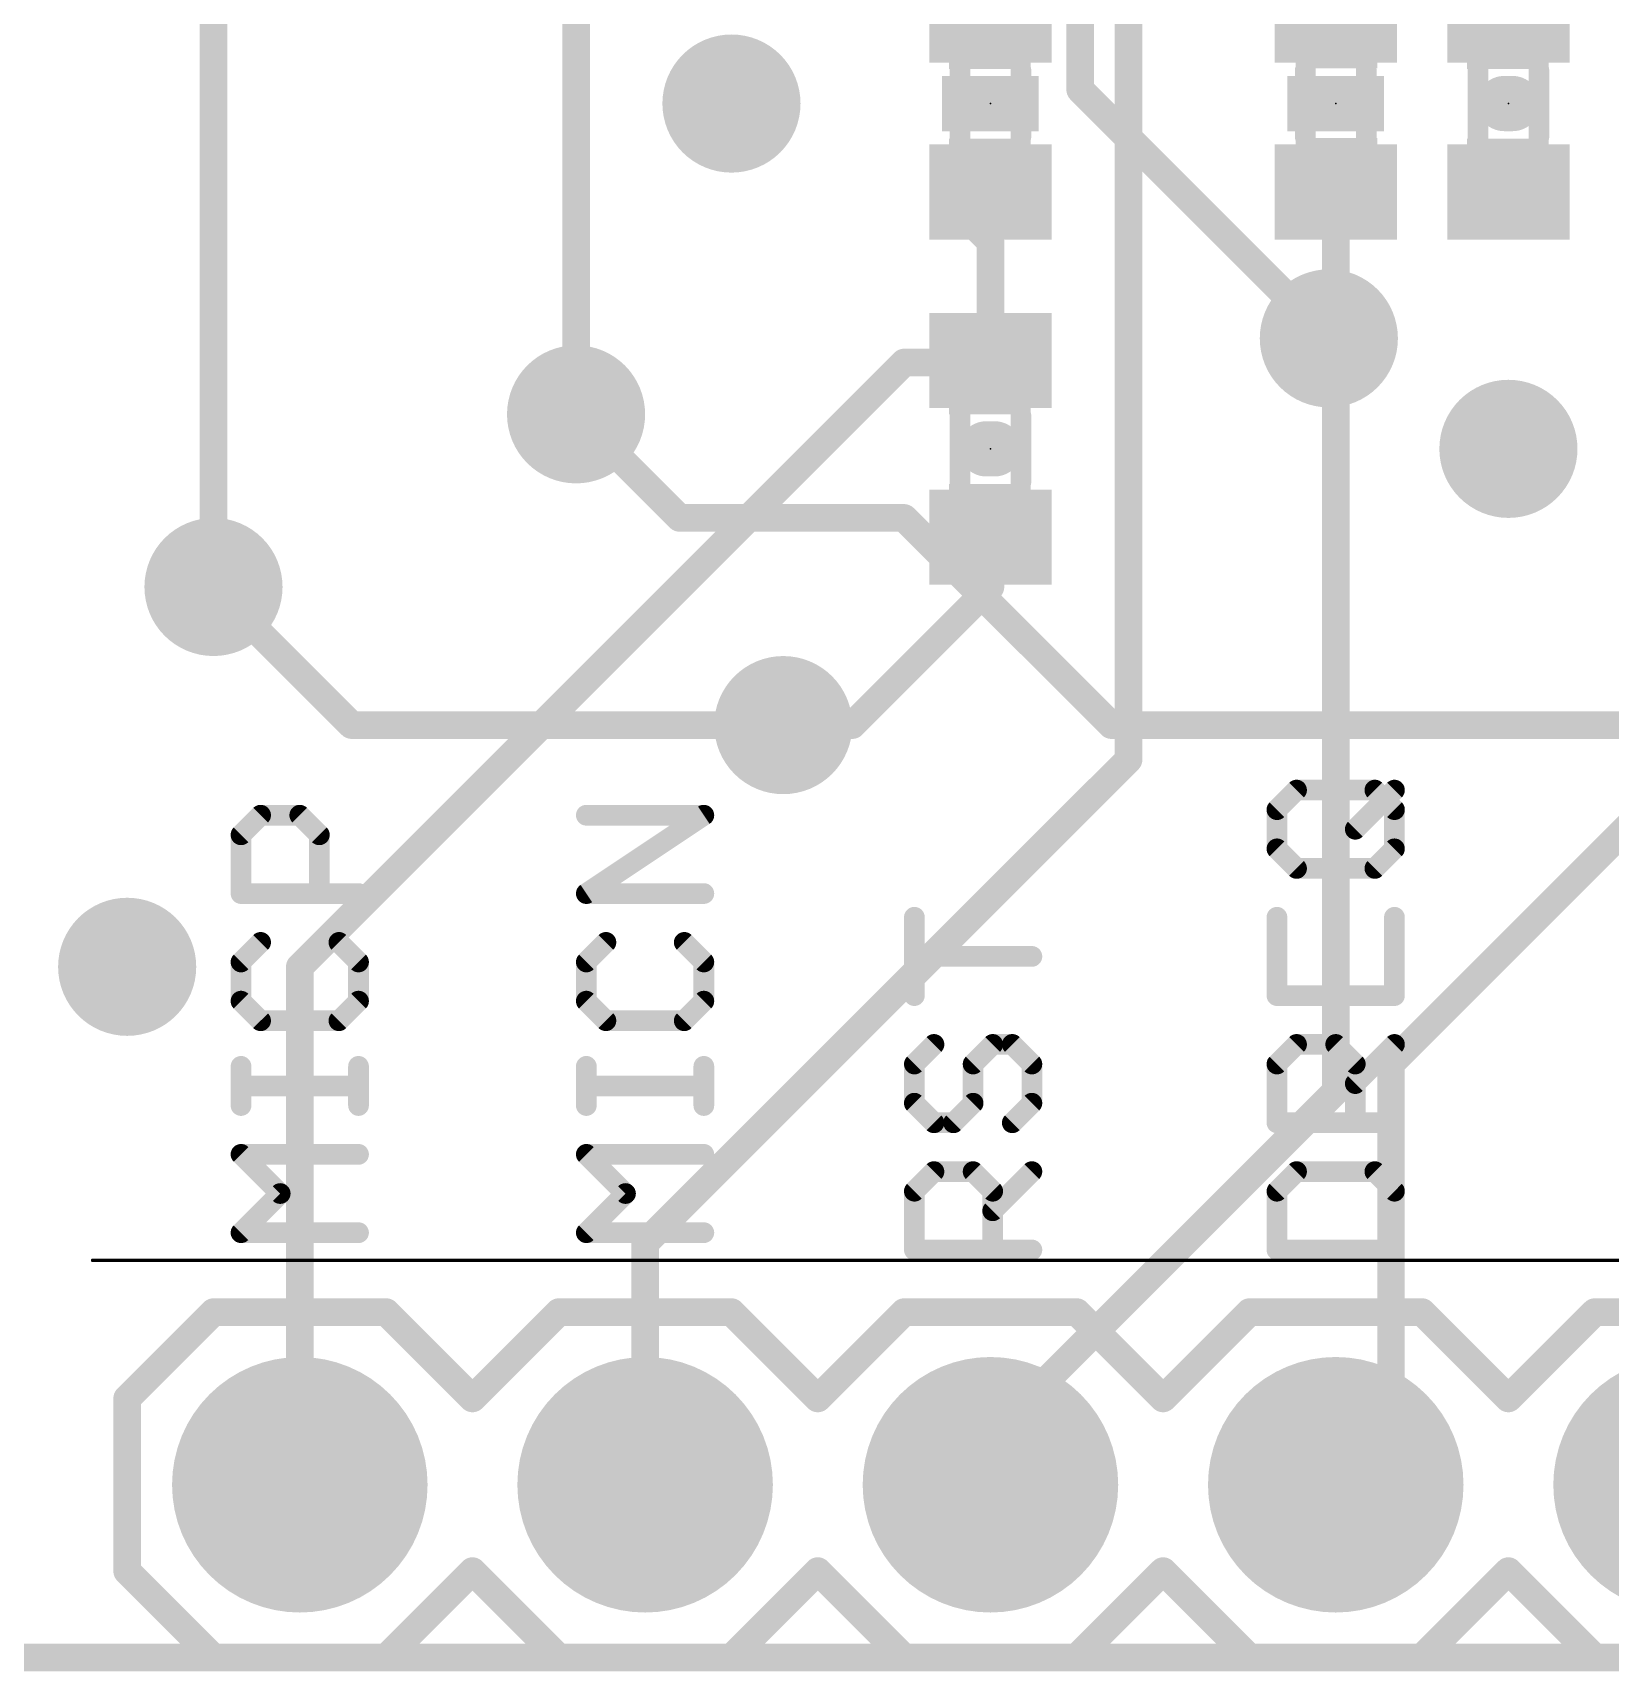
# Model space of a CAD drawing. Extents: x -0.1 to 44.5, y -0.1 to 35.7.
# Drawn here: x 6.93 to 18.53, y -0.1 to 11.95 of the extents above; entities that cross this region are included whole.
import ezdxf

# ---------------------------------------------------------------- set-up
doc = ezdxf.new("R2010")
doc.units = 0
for name, color, linetype in [('1', 12, 'CONTINUOUS'), ('16', 132, 'CONTINUOUS'), ('17', 110, 'CONTINUOUS'), ('18', 110, 'CONTINUOUS'), ('20', 53, 'CONTINUOUS'), ('21', 41, 'CONTINUOUS'), ('23', 53, 'CONTINUOUS'), ('51', 53, 'CONTINUOUS')]:
    doc.layers.add(name, color=color, linetype=linetype)

# ---------------------------------------------------------------- blocks, each defined once
blk = doc.blocks.new('RECT')
blk.add_solid([(-0.5, -0.5), (0.5, -0.5), (-0.5, 0.5), (0.5, 0.5)])
blk = doc.blocks.new('ROUNDP')
at = {"const_width": 0.5}
blk.add_lwpolyline([(0, -0.25, 1), (0, 0.25, 1), (0, -0.25)], format="xyb", dxfattribs=at)
blk = doc.blocks.new('ROUNDV')
at = {"const_width": 0.5}
blk.add_lwpolyline([(0, -0.25, 1), (0, 0.25, 1), (0, -0.25)], format="xyb", dxfattribs=at)

msp = doc.modelspace()

# ---------------------------------------------------------------- linework, layer by layer
at = {"layer": '1', "const_width": 0.2032}
for points in [[(10.922, 9.144), (10.922, 13.843)], [(8.255, 7.874), (8.255, 13.716)], [(14.986, 6.604), (14.986, 12.192)], [(13.97, 10.668), (13.97, 10.78)], [(16.51, 10.7696), (16.51, 10.78)], [(16.51, 9.7028), (16.51, 10.7696)], [(13.843, 10.541), (13.97, 10.668)], [(13.97, 10.414), (13.843, 10.541)], [(13.97, 9.54), (13.97, 10.414)], [(16.51, 9.7028), (16.4592, 9.7028)], [(16.51, 4.1656), (16.51, 9.7028)], [(8.89, 5.08), (13.335, 9.525)], [(13.335, 9.525), (13.97, 9.525)], [(13.97, 9.525), (13.97, 9.54)], [(16.9164, 4.3688), (21.6408, 9.0932)], [(13.97, 7.874), (13.97, 8.24)], [(12.954, 6.858), (13.97, 7.874)], [(12.446, 6.858), (12.954, 6.858)], [(11.43, 3.048), (14.986, 6.604)], [(8.89, 1.27), (8.89, 5.08)], [(16.9164, 1.6764), (16.9164, 4.3688)], [(13.97, 1.6256), (16.51, 4.1656)], [(11.43, 1.27), (11.43, 3.048)], [(13.97, 1.27), (13.97, 1.6256)], [(16.51, 1.27), (16.9164, 1.6764)], [(0, 0), (43.18, 0)]]:
    msp.add_lwpolyline(points, dxfattribs=at)
at = {"layer": '1', "const_width": 0.1016}
for points in [[(14.0208, 10.78, 1), (13.9192, 10.78)], [(16.5608, 10.78, 1), (16.4592, 10.78)], [(16.5608, 10.7696, 1), (16.4592, 10.7696)], [(14.0059, 10.6321, 1), (13.9341, 10.7039)], [(16.4592, 10.7696, 1), (16.5608, 10.7696)], [(13.8789, 10.5769, 1), (13.8071, 10.5051)], [(13.8071, 10.5769, 1), (13.8789, 10.5051)], [(13.9192, 10.668, 1), (14.0208, 10.668)], [(14.0208, 10.414, 1), (13.9192, 10.414)], [(13.9341, 10.3781, 1), (14.0059, 10.4499)], [(16.4592, 9.7536, 1), (16.4592, 9.652)], [(16.5608, 9.7028, 1), (16.4592, 9.7028)], [(16.51, 9.652, 1), (16.51, 9.7536)], [(16.4592, 9.7028, 1), (16.5608, 9.7028)], [(13.335, 9.5758, 1), (13.335, 9.4742)], [(13.3709, 9.4891, 1), (13.2991, 9.5609)], [(14.0208, 9.54, 1), (13.9192, 9.54)], [(13.9192, 9.54, 1), (14.0208, 9.54)], [(13.9192, 9.525, 1), (14.0208, 9.525)], [(13.97, 9.4742, 1), (13.97, 9.5758)], [(10.8712, 9.144, 1), (10.9728, 9.144)], [(14.0208, 8.24, 1), (13.9192, 8.24)], [(14.0059, 7.8381, 1), (13.9341, 7.9099)], [(8.2042, 7.874, 1), (8.3058, 7.874)], [(13.9192, 7.874, 1), (14.0208, 7.874)], [(12.446, 6.9088, 1), (12.446, 6.8072)], [(12.9181, 6.8939, 1), (12.9899, 6.8221)], [(12.954, 6.8072, 1), (12.954, 6.9088)], [(14.9352, 6.604, 1), (15.0368, 6.604)], [(15.0219, 6.5681, 1), (14.9501, 6.6399)], [(8.9408, 5.08, 1), (8.8392, 5.08)], [(8.8541, 5.1159, 1), (8.9259, 5.0441)], [(16.9672, 4.3688, 1), (16.8656, 4.3688)], [(16.8805, 4.4047, 1), (16.9523, 4.3329)], [(16.5459, 4.1297, 1), (16.4741, 4.2015)], [(16.4592, 4.1656, 1), (16.5608, 4.1656)], [(11.4808, 3.048, 1), (11.3792, 3.048)], [(11.3941, 3.0839, 1), (11.4659, 3.0121)], [(14.0208, 1.6256, 1), (13.9192, 1.6256)], [(13.9341, 1.6615, 1), (14.0059, 1.5897)], [(16.8656, 1.6764, 1), (16.9672, 1.6764)], [(16.9523, 1.6405, 1), (16.8805, 1.7123)], [(16.4741, 1.3059, 1), (16.5459, 1.2341)], [(8.8392, 1.27, 1), (8.9408, 1.27)], [(11.3792, 1.27, 1), (11.4808, 1.27)], [(13.9192, 1.27, 1), (14.0208, 1.27)]]:
    msp.add_lwpolyline(points, format="xyb", dxfattribs=at)
at = {"layer": '16', "const_width": 0.2032}
for points in [[(14.6304, 11.5316), (14.6304, 13.7668)], [(16.4592, 9.7028), (14.6304, 11.5316)], [(10.922, 9.144), (11.684, 8.382)], [(11.684, 8.382), (13.335, 8.382)], [(13.335, 8.382), (14.859, 6.858)], [(9.271, 6.858), (8.255, 7.874)], [(9.271, 6.858), (12.446, 6.858)], [(14.859, 6.858), (25.4, 6.858)], [(0, 0), (43.18, 0)]]:
    msp.add_lwpolyline(points, dxfattribs=at)
at = {"layer": '16', "const_width": 0.1016}
for points in [[(14.6663, 11.5675, 1), (14.5945, 11.4957)], [(14.5796, 11.5316, 1), (14.6812, 11.5316)], [(16.4233, 9.6669, 1), (16.4951, 9.7387)], [(10.9579, 9.1799, 1), (10.8861, 9.1081)], [(11.684, 8.4328, 1), (11.684, 8.3312)], [(11.6481, 8.3461, 1), (11.7199, 8.4179)], [(13.3709, 8.4179, 1), (13.2991, 8.3461)], [(13.335, 8.3312, 1), (13.335, 8.4328)], [(8.2909, 7.9099, 1), (8.2191, 7.8381)], [(9.271, 6.9088, 1), (9.271, 6.8072)], [(9.2351, 6.8221, 1), (9.3069, 6.8939)], [(12.446, 6.8072, 1), (12.446, 6.9088)], [(14.859, 6.9088, 1), (14.859, 6.8072)], [(14.8231, 6.8221, 1), (14.8949, 6.8939)]]:
    msp.add_lwpolyline(points, format="xyb", dxfattribs=at)
at = {"layer": '20', "const_width": 0.2032}
msp.add_lwpolyline([(0, 0), (43.18, 0)], dxfattribs=at)
at = {"layer": '21'}
for points, const_width in [([(17.8105, 11.43), (17.7495, 11.43)], 0.4064), ([(14.0005, 8.89), (13.9395, 8.89)], 0.4064), ([(16.0775, 6.2359), (16.2215, 6.38)], 0.1524), ([(16.2215, 6.38), (16.7977, 6.38)], 0.1524), ([(16.6537, 6.0919), (16.9418, 6.38)], 0.1524), ([(16.7977, 6.38), (16.9418, 6.2359)], 0.1524), ([(8.4575, 6.0511), (8.6015, 6.1951)], 0.1524), ([(8.6015, 6.1951), (8.8896, 6.1951)], 0.1524), ([(8.8896, 6.1951), (9.0337, 6.0511)], 0.1524), ([(10.9975, 5.6189), (11.8618, 6.1951)], 0.1524), ([(11.8618, 6.1951), (10.9975, 6.1951)], 0.1524), ([(16.0775, 5.9478), (16.0775, 6.2359)], 0.1524), ([(16.9418, 6.2359), (16.9418, 5.9478)], 0.1524), ([(8.4575, 5.6189), (8.4575, 6.0511)], 0.1524), ([(9.0337, 6.0511), (9.0337, 5.6189)], 0.1524), ([(16.2215, 5.8038), (16.0775, 5.9478)], 0.1524), ([(16.9418, 5.9478), (16.7977, 5.8038)], 0.1524), ([(16.7977, 5.8038), (16.2215, 5.8038)], 0.1524), ([(9.3218, 5.6189), (8.4575, 5.6189)], 0.1524), ([(11.8618, 5.6189), (10.9975, 5.6189)], 0.1524), ([(13.4105, 4.8682), (13.4105, 5.4445)], 0.1524), ([(16.0775, 5.4445), (16.0775, 4.8682)], 0.1524), ([(16.9418, 4.8682), (16.9418, 5.4445)], 0.1524), ([(8.6015, 5.2596), (8.4575, 5.1156)], 0.1524), ([(9.3218, 5.1156), (9.1777, 5.2596)], 0.1524), ([(11.1415, 5.2596), (10.9975, 5.1156)], 0.1524), ([(11.8618, 5.1156), (11.7177, 5.2596)], 0.1524), ([(8.4575, 5.1156), (8.4575, 4.8275)], 0.1524), ([(9.3218, 4.8275), (9.3218, 5.1156)], 0.1524), ([(10.9975, 5.1156), (10.9975, 4.8275)], 0.1524), ([(11.8618, 4.8275), (11.8618, 5.1156)], 0.1524), ([(14.2748, 5.1564), (13.4105, 5.1564)], 0.1524), ([(16.5096, 4.8682), (16.5096, 5.1564)], 0.1524), ([(16.0775, 4.8682), (16.9418, 4.8682)], 0.1524), ([(8.4575, 4.8275), (8.6015, 4.6834)], 0.1524), ([(9.1777, 4.6834), (9.3218, 4.8275)], 0.1524), ([(10.9975, 4.8275), (11.1415, 4.6834)], 0.1524), ([(11.7177, 4.6834), (11.8618, 4.8275)], 0.1524), ([(8.6015, 4.6834), (9.1777, 4.6834)], 0.1524), ([(11.1415, 4.6834), (11.7177, 4.6834)], 0.1524), ([(13.5545, 4.5089), (13.4105, 4.3649)], 0.1524), ([(13.8426, 4.3649), (13.9867, 4.5089)], 0.1524), ([(13.9867, 4.5089), (14.1307, 4.5089)], 0.1524), ([(14.1307, 4.5089), (14.2748, 4.3649)], 0.1524), ([(16.0775, 4.3649), (16.2215, 4.5089)], 0.1524), ([(16.2215, 4.5089), (16.5096, 4.5089)], 0.1524), ([(16.5096, 4.5089), (16.6537, 4.3649)], 0.1524), ([(16.6537, 4.2208), (16.9418, 4.5089)], 0.1524), ([(8.4575, 4.0597), (8.4575, 4.3478)], 0.1524), ([(9.3218, 4.0597), (9.3218, 4.3478)], 0.1524), ([(10.9975, 4.0597), (10.9975, 4.3478)], 0.1524), ([(11.8618, 4.0597), (11.8618, 4.3478)], 0.1524), ([(13.4105, 4.3649), (13.4105, 4.0768)], 0.1524), ([(13.8426, 4.0768), (13.8426, 4.3649)], 0.1524), ([(14.2748, 4.3649), (14.2748, 4.0768)], 0.1524), ([(16.0775, 3.9327), (16.0775, 4.3649)], 0.1524), ([(16.6537, 4.3649), (16.6537, 3.9327)], 0.1524), ([(9.3218, 4.2038), (8.4575, 4.2038)], 0.1524), ([(11.8618, 4.2038), (10.9975, 4.2038)], 0.1524), ([(13.4105, 4.0768), (13.5545, 3.9327)], 0.1524), ([(13.6986, 3.9327), (13.8426, 4.0768)], 0.1524), ([(14.2748, 4.0768), (14.1307, 3.9327)], 0.1524), ([(13.5545, 3.9327), (13.6986, 3.9327)], 0.1524), ([(16.9418, 3.9327), (16.0775, 3.9327)], 0.1524), ([(8.7456, 3.4123), (8.4575, 3.7004)], 0.1524), ([(8.4575, 3.7004), (9.3218, 3.7004)], 0.1524), ([(11.2856, 3.4123), (10.9975, 3.7004)], 0.1524), ([(10.9975, 3.7004), (11.8618, 3.7004)], 0.1524), ([(13.4105, 3.4294), (13.5545, 3.5734)], 0.1524), ([(13.5545, 3.5734), (13.8426, 3.5734)], 0.1524), ([(13.8426, 3.5734), (13.9867, 3.4294)], 0.1524), ([(13.9867, 3.2853), (14.2748, 3.5734)], 0.1524), ([(16.2215, 3.5734), (16.0775, 3.4294)], 0.1524), ([(16.7977, 3.5734), (16.2215, 3.5734)], 0.1524), ([(16.9418, 3.4294), (16.7977, 3.5734)], 0.1524), ([(13.4105, 2.9972), (13.4105, 3.4294)], 0.1524), ([(13.9867, 3.4294), (13.9867, 2.9972)], 0.1524), ([(16.0775, 3.4294), (16.0775, 2.9972)], 0.1524), ([(16.9418, 2.9972), (16.9418, 3.4294)], 0.1524), ([(8.4575, 3.1242), (8.7456, 3.4123)], 0.1524), ([(10.9975, 3.1242), (11.2856, 3.4123)], 0.1524), ([(9.3218, 3.1242), (8.4575, 3.1242)], 0.1524), ([(11.8618, 3.1242), (10.9975, 3.1242)], 0.1524), ([(14.2748, 2.9972), (13.4105, 2.9972)], 0.1524), ([(16.0775, 2.9972), (16.9418, 2.9972)], 0.1524), ([(7.62, 1.905), (8.255, 2.54)], 0.2032), ([(8.255, 2.54), (9.525, 2.54)], 0.2032), ([(10.16, 1.905), (9.525, 2.54)], 0.2032), ([(10.16, 1.905), (10.795, 2.54)], 0.2032), ([(10.795, 2.54), (12.065, 2.54)], 0.2032), ([(12.7, 1.905), (12.065, 2.54)], 0.2032), ([(12.7, 1.905), (13.335, 2.54)], 0.2032), ([(13.335, 2.54), (14.605, 2.54)], 0.2032), ([(15.24, 1.905), (14.605, 2.54)], 0.2032), ([(15.24, 1.905), (15.875, 2.54)], 0.2032), ([(15.875, 2.54), (17.145, 2.54)], 0.2032), ([(17.78, 1.905), (17.145, 2.54)], 0.2032), ([(17.78, 1.905), (18.415, 2.54)], 0.2032), ([(18.415, 2.54), (19.685, 2.54)], 0.2032), ([(7.62, 0.635), (7.62, 1.905)], 0.2032), ([(8.255, 0), (7.62, 0.635)], 0.2032), ([(9.525, 0), (10.16, 0.635)], 0.2032), ([(10.795, 0), (10.16, 0.635)], 0.2032), ([(12.065, 0), (12.7, 0.635)], 0.2032), ([(13.335, 0), (12.7, 0.635)], 0.2032), ([(14.605, 0), (15.24, 0.635)], 0.2032), ([(15.875, 0), (15.24, 0.635)], 0.2032), ([(17.145, 0), (17.78, 0.635)], 0.2032), ([(18.415, 0), (17.78, 0.635)], 0.2032), ([(9.525, 0), (8.255, 0)], 0.2032), ([(12.065, 0), (10.795, 0)], 0.2032), ([(14.605, 0), (13.335, 0)], 0.2032), ([(17.145, 0), (15.875, 0)], 0.2032), ([(19.685, 0), (18.415, 0)], 0.2032)]:
    msp.add_lwpolyline(points, dxfattribs=dict(at, const_width=const_width))
for points, const_width in [([(17.7495, 11.5316, 1), (17.7495, 11.3284)], 0.2032), ([(17.8105, 11.3284, 1), (17.8105, 11.5316)], 0.2032), ([(13.9395, 8.9916, 1), (13.9395, 8.7884)], 0.2032), ([(14.0005, 8.7884, 1), (14.0005, 8.9916)], 0.2032), ([(16.2215, 6.4181, 1), (16.2215, 6.3419)], 0.0762), ([(16.2485, 6.353, 1), (16.1946, 6.4069)], 0.0762), ([(16.8247, 6.4069, 1), (16.7708, 6.353)], 0.0762), ([(16.7977, 6.3419, 1), (16.7977, 6.4181)], 0.0762), ([(16.9687, 6.353, 1), (16.9149, 6.4069)], 0.0762), ([(8.6015, 6.2332, 1), (8.6015, 6.157)], 0.0762), ([(8.6285, 6.1682, 1), (8.5746, 6.2221)], 0.0762), ([(8.9166, 6.2221, 1), (8.8627, 6.1682)], 0.0762), ([(8.8896, 6.157, 1), (8.8896, 6.2332)], 0.0762), ([(10.9975, 6.2332, 1), (10.9975, 6.157)], 0.0762), ([(11.8829, 6.1634, 1), (11.8407, 6.2268)], 0.0762), ([(11.8618, 6.157, 1), (11.8618, 6.2332)], 0.0762), ([(16.0505, 6.2629, 1), (16.1044, 6.209)], 0.0762), ([(16.1156, 6.2359, 1), (16.0394, 6.2359)], 0.0762), ([(16.9799, 6.2359, 1), (16.9037, 6.2359)], 0.0762), ([(16.9149, 6.209, 1), (16.9687, 6.2629)], 0.0762), ([(16.6267, 6.1188, 1), (16.6806, 6.0649)], 0.0762), ([(8.4305, 6.078, 1), (8.4844, 6.0241)], 0.0762), ([(8.4956, 6.0511, 1), (8.4194, 6.0511)], 0.0762), ([(9.0718, 6.0511, 1), (8.9956, 6.0511)], 0.0762), ([(9.0067, 6.0241, 1), (9.0606, 6.078)], 0.0762), ([(16.1044, 5.9748, 1), (16.0505, 5.9209)], 0.0762), ([(16.0394, 5.9478, 1), (16.1156, 5.9478)], 0.0762), ([(16.9037, 5.9478, 1), (16.9799, 5.9478)], 0.0762), ([(16.9687, 5.9209, 1), (16.9149, 5.9748)], 0.0762), ([(16.2215, 5.8419, 1), (16.2215, 5.7657)], 0.0762), ([(16.1946, 5.7768, 1), (16.2485, 5.8307)], 0.0762), ([(16.7708, 5.8307, 1), (16.8247, 5.7768)], 0.0762), ([(16.7977, 5.7657, 1), (16.7977, 5.8419)], 0.0762), ([(8.4575, 5.657, 1), (8.4575, 5.5808)], 0.0762), ([(9.3218, 5.5808, 1), (9.3218, 5.657)], 0.0762), ([(10.9763, 5.6506, 1), (11.0186, 5.5872)], 0.0762), ([(10.9975, 5.657, 1), (10.9975, 5.5808)], 0.0762), ([(11.8618, 5.5808, 1), (11.8618, 5.657)], 0.0762), ([(8.4194, 5.6189, 1), (8.4956, 5.6189)], 0.0762), ([(8.9956, 5.6189, 1), (9.0718, 5.6189)], 0.0762), ([(13.4486, 5.4445, 1), (13.3724, 5.4445)], 0.0762), ([(16.1156, 5.4445, 1), (16.0394, 5.4445)], 0.0762), ([(16.9799, 5.4445, 1), (16.9037, 5.4445)], 0.0762), ([(8.6285, 5.2327, 1), (8.5746, 5.2866)], 0.0762), ([(9.2047, 5.2866, 1), (9.1508, 5.2327)], 0.0762), ([(11.1685, 5.2327, 1), (11.1146, 5.2866)], 0.0762), ([(11.7447, 5.2866, 1), (11.6908, 5.2327)], 0.0762), ([(8.4956, 5.1156, 1), (8.4194, 5.1156)], 0.0762), ([(9.3599, 5.1156, 1), (9.2837, 5.1156)], 0.0762), ([(11.0356, 5.1156, 1), (10.9594, 5.1156)], 0.0762), ([(11.8999, 5.1156, 1), (11.8237, 5.1156)], 0.0762), ([(13.4105, 5.1945, 1), (13.4105, 5.1183)], 0.0762), ([(14.2748, 5.1183, 1), (14.2748, 5.1945)], 0.0762), ([(16.5477, 5.1564, 1), (16.4715, 5.1564)], 0.0762), ([(8.4305, 5.1425, 1), (8.4844, 5.0886)], 0.0762), ([(9.2949, 5.0886, 1), (9.3487, 5.1425)], 0.0762), ([(10.9705, 5.1425, 1), (11.0244, 5.0886)], 0.0762), ([(11.8349, 5.0886, 1), (11.8887, 5.1425)], 0.0762), ([(16.0775, 4.9063, 1), (16.0775, 4.8301)], 0.0762), ([(16.9418, 4.8301, 1), (16.9418, 4.9063)], 0.0762), ([(8.4844, 4.8544, 1), (8.4305, 4.8005)], 0.0762), ([(8.4194, 4.8275, 1), (8.4956, 4.8275)], 0.0762), ([(9.2837, 4.8275, 1), (9.3599, 4.8275)], 0.0762), ([(9.3487, 4.8005, 1), (9.2949, 4.8544)], 0.0762), ([(11.0244, 4.8544, 1), (10.9705, 4.8005)], 0.0762), ([(10.9594, 4.8275, 1), (11.0356, 4.8275)], 0.0762), ([(11.8237, 4.8275, 1), (11.8999, 4.8275)], 0.0762), ([(11.8887, 4.8005, 1), (11.8349, 4.8544)], 0.0762), ([(13.3724, 4.8682, 1), (13.4486, 4.8682)], 0.0762), ([(16.0394, 4.8682, 1), (16.1156, 4.8682)], 0.0762), ([(16.4715, 4.8682, 1), (16.5477, 4.8682)], 0.0762), ([(16.9037, 4.8682, 1), (16.9799, 4.8682)], 0.0762), ([(8.6015, 4.7215, 1), (8.6015, 4.6453)], 0.0762), ([(8.5746, 4.6565, 1), (8.6285, 4.7103)], 0.0762), ([(9.1508, 4.7103, 1), (9.2047, 4.6565)], 0.0762), ([(9.1777, 4.6453, 1), (9.1777, 4.7215)], 0.0762), ([(11.1415, 4.7215, 1), (11.1415, 4.6453)], 0.0762), ([(11.1146, 4.6565, 1), (11.1685, 4.7103)], 0.0762), ([(11.6908, 4.7103, 1), (11.7447, 4.6565)], 0.0762), ([(11.7177, 4.6453, 1), (11.7177, 4.7215)], 0.0762), ([(13.5815, 4.482, 1), (13.5276, 4.5359)], 0.0762), ([(13.9867, 4.547, 1), (13.9867, 4.4708)], 0.0762), ([(14.0136, 4.482, 1), (13.9597, 4.5359)], 0.0762), ([(14.1577, 4.5359, 1), (14.1038, 4.482)], 0.0762), ([(14.1307, 4.4708, 1), (14.1307, 4.547)], 0.0762), ([(16.2215, 4.547, 1), (16.2215, 4.4708)], 0.0762), ([(16.2485, 4.482, 1), (16.1946, 4.5359)], 0.0762), ([(16.5366, 4.5359, 1), (16.4827, 4.482)], 0.0762), ([(16.5096, 4.4708, 1), (16.5096, 4.547)], 0.0762), ([(16.9687, 4.482, 1), (16.9149, 4.5359)], 0.0762), ([(8.4956, 4.3478, 1), (8.4194, 4.3478)], 0.0762), ([(9.3599, 4.3478, 1), (9.2837, 4.3478)], 0.0762), ([(11.0356, 4.3478, 1), (10.9594, 4.3478)], 0.0762), ([(11.8999, 4.3478, 1), (11.8237, 4.3478)], 0.0762), ([(13.3835, 4.3918, 1), (13.4374, 4.3379)], 0.0762), ([(13.4486, 4.3649, 1), (13.3724, 4.3649)], 0.0762), ([(13.8807, 4.3649, 1), (13.8045, 4.3649)], 0.0762), ([(13.8157, 4.3918, 1), (13.8696, 4.3379)], 0.0762), ([(14.3129, 4.3649, 1), (14.2367, 4.3649)], 0.0762), ([(14.2479, 4.3379, 1), (14.3017, 4.3918)], 0.0762), ([(16.0505, 4.3918, 1), (16.1044, 4.3379)], 0.0762), ([(16.1156, 4.3649, 1), (16.0394, 4.3649)], 0.0762), ([(16.6918, 4.3649, 1), (16.6156, 4.3649)], 0.0762), ([(16.6267, 4.3379, 1), (16.6806, 4.3918)], 0.0762), ([(8.4575, 4.2419, 1), (8.4575, 4.1657)], 0.0762), ([(9.3218, 4.1657, 1), (9.3218, 4.2419)], 0.0762), ([(10.9975, 4.2419, 1), (10.9975, 4.1657)], 0.0762), ([(11.8618, 4.1657, 1), (11.8618, 4.2419)], 0.0762), ([(16.6267, 4.2478, 1), (16.6806, 4.1939)], 0.0762), ([(8.4194, 4.0597, 1), (8.4956, 4.0597)], 0.0762), ([(9.2837, 4.0597, 1), (9.3599, 4.0597)], 0.0762), ([(10.9594, 4.0597, 1), (11.0356, 4.0597)], 0.0762), ([(11.8237, 4.0597, 1), (11.8999, 4.0597)], 0.0762), ([(13.4374, 4.1037, 1), (13.3835, 4.0498)], 0.0762), ([(13.3724, 4.0768, 1), (13.4486, 4.0768)], 0.0762), ([(13.8045, 4.0768, 1), (13.8807, 4.0768)], 0.0762), ([(13.8696, 4.0498, 1), (13.8157, 4.1037)], 0.0762), ([(14.2367, 4.0768, 1), (14.3129, 4.0768)], 0.0762), ([(14.3017, 4.0498, 1), (14.2479, 4.1037)], 0.0762), ([(13.5545, 3.9708, 1), (13.5545, 3.8946)], 0.0762), ([(13.5276, 3.9058, 1), (13.5815, 3.9597)], 0.0762), ([(13.6716, 3.9597, 1), (13.7255, 3.9058)], 0.0762), ([(13.6986, 3.8946, 1), (13.6986, 3.9708)], 0.0762), ([(14.1038, 3.9597, 1), (14.1577, 3.9058)], 0.0762), ([(16.0775, 3.9708, 1), (16.0775, 3.8946)], 0.0762), ([(16.9418, 3.8946, 1), (16.9418, 3.9708)], 0.0762), ([(16.0394, 3.9327, 1), (16.1156, 3.9327)], 0.0762), ([(16.6156, 3.9327, 1), (16.6918, 3.9327)], 0.0762), ([(8.4844, 3.7274, 1), (8.4305, 3.6735)], 0.0762), ([(8.4575, 3.7385, 1), (8.4575, 3.6623)], 0.0762), ([(9.3218, 3.6623, 1), (9.3218, 3.7385)], 0.0762), ([(11.0244, 3.7274, 1), (10.9705, 3.6735)], 0.0762), ([(10.9975, 3.7385, 1), (10.9975, 3.6623)], 0.0762), ([(11.8618, 3.6623, 1), (11.8618, 3.7385)], 0.0762), ([(13.5545, 3.6115, 1), (13.5545, 3.5353)], 0.0762), ([(13.5815, 3.5465, 1), (13.5276, 3.6004)], 0.0762), ([(13.8696, 3.6004, 1), (13.8157, 3.5465)], 0.0762), ([(13.8426, 3.5353, 1), (13.8426, 3.6115)], 0.0762), ([(14.3017, 3.5465, 1), (14.2479, 3.6004)], 0.0762), ([(16.2215, 3.6115, 1), (16.2215, 3.5353)], 0.0762), ([(16.2485, 3.5465, 1), (16.1946, 3.6004)], 0.0762), ([(16.8247, 3.6004, 1), (16.7708, 3.5465)], 0.0762), ([(16.7977, 3.5353, 1), (16.7977, 3.6115)], 0.0762), ([(13.4486, 3.4294, 1), (13.3724, 3.4294)], 0.0762), ([(14.0248, 3.4294, 1), (13.9486, 3.4294)], 0.0762), ([(16.1156, 3.4294, 1), (16.0394, 3.4294)], 0.0762), ([(16.9799, 3.4294, 1), (16.9037, 3.4294)], 0.0762), ([(8.7725, 3.3854, 1), (8.7186, 3.4393)], 0.0762), ([(8.7186, 3.3854, 1), (8.7725, 3.4393)], 0.0762), ([(11.3125, 3.3854, 1), (11.2586, 3.4393)], 0.0762), ([(11.2586, 3.3854, 1), (11.3125, 3.4393)], 0.0762), ([(13.3835, 3.4563, 1), (13.4374, 3.4024)], 0.0762), ([(13.9597, 3.4024, 1), (14.0136, 3.4563)], 0.0762), ([(16.0505, 3.4563, 1), (16.1044, 3.4024)], 0.0762), ([(16.9149, 3.4024, 1), (16.9687, 3.4563)], 0.0762), ([(13.9597, 3.3123, 1), (14.0136, 3.2584)], 0.0762), ([(8.4575, 3.1623, 1), (8.4575, 3.0861)], 0.0762), ([(8.4305, 3.1511, 1), (8.4844, 3.0973)], 0.0762), ([(9.3218, 3.0861, 1), (9.3218, 3.1623)], 0.0762), ([(10.9975, 3.1623, 1), (10.9975, 3.0861)], 0.0762), ([(10.9705, 3.1511, 1), (11.0244, 3.0973)], 0.0762), ([(11.8618, 3.0861, 1), (11.8618, 3.1623)], 0.0762), ([(13.4105, 3.0353, 1), (13.4105, 2.9591)], 0.0762), ([(13.3724, 2.9972, 1), (13.4486, 2.9972)], 0.0762), ([(13.9486, 2.9972, 1), (14.0248, 2.9972)], 0.0762), ([(14.2748, 2.9591, 1), (14.2748, 3.0353)], 0.0762), ([(16.0775, 3.0353, 1), (16.0775, 2.9591)], 0.0762), ([(16.0394, 2.9972, 1), (16.1156, 2.9972)], 0.0762), ([(16.9037, 2.9972, 1), (16.9799, 2.9972)], 0.0762), ([(16.9418, 2.9591, 1), (16.9418, 3.0353)], 0.0762), ([(8.255, 2.5908, 1), (8.255, 2.4892)], 0.1016), ([(8.2909, 2.5041, 1), (8.2191, 2.5759)], 0.1016), ([(9.5609, 2.5759, 1), (9.4891, 2.5041)], 0.1016), ([(9.525, 2.4892, 1), (9.525, 2.5908)], 0.1016), ([(10.795, 2.5908, 1), (10.795, 2.4892)], 0.1016), ([(10.8309, 2.5041, 1), (10.7591, 2.5759)], 0.1016), ([(12.1009, 2.5759, 1), (12.0291, 2.5041)], 0.1016), ([(12.065, 2.4892, 1), (12.065, 2.5908)], 0.1016), ([(13.335, 2.5908, 1), (13.335, 2.4892)], 0.1016), ([(13.3709, 2.5041, 1), (13.2991, 2.5759)], 0.1016), ([(14.6409, 2.5759, 1), (14.5691, 2.5041)], 0.1016), ([(14.605, 2.4892, 1), (14.605, 2.5908)], 0.1016), ([(15.875, 2.5908, 1), (15.875, 2.4892)], 0.1016), ([(15.9109, 2.5041, 1), (15.8391, 2.5759)], 0.1016), ([(17.1809, 2.5759, 1), (17.1091, 2.5041)], 0.1016), ([(17.145, 2.4892, 1), (17.145, 2.5908)], 0.1016), ([(18.415, 2.5908, 1), (18.415, 2.4892)], 0.1016), ([(18.4509, 2.5041, 1), (18.3791, 2.5759)], 0.1016), ([(7.6708, 1.905, 1), (7.5692, 1.905)], 0.1016), ([(7.5841, 1.9409, 1), (7.6559, 1.8691)], 0.1016), ([(10.1241, 1.9409, 1), (10.1959, 1.8691)], 0.1016), ([(10.1241, 1.8691, 1), (10.1959, 1.9409)], 0.1016), ([(12.6641, 1.9409, 1), (12.7359, 1.8691)], 0.1016), ([(12.6641, 1.8691, 1), (12.7359, 1.9409)], 0.1016), ([(15.2041, 1.9409, 1), (15.2759, 1.8691)], 0.1016), ([(15.2041, 1.8691, 1), (15.2759, 1.9409)], 0.1016), ([(17.7441, 1.9409, 1), (17.8159, 1.8691)], 0.1016), ([(17.7441, 1.8691, 1), (17.8159, 1.9409)], 0.1016), ([(7.6559, 0.6709, 1), (7.5841, 0.5991)], 0.1016), ([(10.1959, 0.6709, 1), (10.1241, 0.5991)], 0.1016), ([(10.1959, 0.5991, 1), (10.1241, 0.6709)], 0.1016), ([(12.7359, 0.6709, 1), (12.6641, 0.5991)], 0.1016), ([(12.7359, 0.5991, 1), (12.6641, 0.6709)], 0.1016), ([(15.2759, 0.6709, 1), (15.2041, 0.5991)], 0.1016), ([(15.2759, 0.5991, 1), (15.2041, 0.6709)], 0.1016), ([(17.8159, 0.6709, 1), (17.7441, 0.5991)], 0.1016), ([(17.8159, 0.5991, 1), (17.7441, 0.6709)], 0.1016), ([(7.5692, 0.635, 1), (7.6708, 0.635)], 0.1016), ([(8.255, 0.0508, 1), (8.255, -0.0508)], 0.1016), ([(8.2191, -0.0359, 1), (8.2909, 0.0359)], 0.1016), ([(9.4891, 0.0359, 1), (9.5609, -0.0359)], 0.1016), ([(9.525, -0.0508, 1), (9.525, 0.0508)], 0.1016), ([(10.795, 0.0508, 1), (10.795, -0.0508)], 0.1016), ([(10.7591, -0.0359, 1), (10.8309, 0.0359)], 0.1016), ([(12.0291, 0.0359, 1), (12.1009, -0.0359)], 0.1016), ([(12.065, -0.0508, 1), (12.065, 0.0508)], 0.1016), ([(13.335, 0.0508, 1), (13.335, -0.0508)], 0.1016), ([(13.2991, -0.0359, 1), (13.3709, 0.0359)], 0.1016), ([(14.5691, 0.0359, 1), (14.6409, -0.0359)], 0.1016), ([(14.605, -0.0508, 1), (14.605, 0.0508)], 0.1016), ([(15.875, 0.0508, 1), (15.875, -0.0508)], 0.1016), ([(15.8391, -0.0359, 1), (15.9109, 0.0359)], 0.1016), ([(17.1091, 0.0359, 1), (17.1809, -0.0359)], 0.1016), ([(17.145, -0.0508, 1), (17.145, 0.0508)], 0.1016), ([(18.415, 0.0508, 1), (18.415, -0.0508)], 0.1016), ([(18.3791, -0.0359, 1), (18.4509, 0.0359)], 0.1016)]:
    msp.add_lwpolyline(points, format="xyb", dxfattribs=dict(at, const_width=const_width))
at = {"layer": '23'}
for p in [(13.97, 11.43), (16.51, 11.43), (17.78, 11.43), (13.97, 8.89)]:
    msp.add_point(p, dxfattribs=at)
at = {"layer": '51'}
for points, const_width in [([(13.746, 11.185), (13.746, 11.675)], 0.1524), ([(14.194, 11.675), (14.194, 11.185)], 0.1524), ([(16.286, 11.185), (16.286, 11.675)], 0.1524), ([(16.734, 11.675), (16.734, 11.185)], 0.1524), ([(17.556, 11.185), (17.556, 11.675)], 0.1524), ([(18.004, 11.675), (18.004, 11.185)], 0.1524), ([(13.746, 8.645), (13.746, 9.135)], 0.1524), ([(14.194, 9.135), (14.194, 8.645)], 0.1524), ([(7.366, 2.921), (43.688, 2.921)], 0.0254)]:
    msp.add_lwpolyline(points, dxfattribs=dict(at, const_width=const_width))
for points, const_width in [([(13.7841, 11.675, 1), (13.7079, 11.675)], 0.0762), ([(14.2321, 11.675, 1), (14.1559, 11.675)], 0.0762), ([(16.3241, 11.675, 1), (16.2479, 11.675)], 0.0762), ([(16.7721, 11.675, 1), (16.6959, 11.675)], 0.0762), ([(17.5941, 11.675, 1), (17.5179, 11.675)], 0.0762), ([(18.0421, 11.675, 1), (17.9659, 11.675)], 0.0762), ([(13.7079, 11.185, 1), (13.7841, 11.185)], 0.0762), ([(14.1559, 11.185, 1), (14.2321, 11.185)], 0.0762), ([(16.2479, 11.185, 1), (16.3241, 11.185)], 0.0762), ([(16.6959, 11.185, 1), (16.7721, 11.185)], 0.0762), ([(17.5179, 11.185, 1), (17.5941, 11.185)], 0.0762), ([(17.9659, 11.185, 1), (18.0421, 11.185)], 0.0762), ([(13.7841, 9.135, 1), (13.7079, 9.135)], 0.0762), ([(14.2321, 9.135, 1), (14.1559, 9.135)], 0.0762), ([(13.7079, 8.645, 1), (13.7841, 8.645)], 0.0762), ([(14.1559, 8.645, 1), (14.2321, 8.645)], 0.0762), ([(7.366, 2.9274, 1), (7.366, 2.9147)], 0.0127)]:
    msp.add_lwpolyline(points, format="xyb", dxfattribs=dict(at, const_width=const_width))

# ---------------------------------------------------------------- block references
at = {"layer": '1', "xscale": 0.7, "yscale": 0.9}
for p, rotation in [((13.97, 12.08), 270), ((16.51, 12.08), 90), ((17.78, 12.08), 270), ((13.97, 10.78), 270), ((16.51, 10.78), 90), ((17.78, 10.78), 270), ((13.97, 9.54), 270), ((13.97, 8.24), 270)]:
    msp.add_blockref('RECT', p, dxfattribs=dict(at, rotation=rotation))
at = {"layer": '17', "xscale": 1.8796, "yscale": 1.8796, "rotation": 270}
for p in [(8.89, 1.27), (8.89, 1.27), (11.43, 1.27), (11.43, 1.27), (13.97, 1.27), (13.97, 1.27), (16.51, 1.27), (16.51, 1.27), (19.05, 1.27), (19.05, 1.27)]:
    msp.add_blockref('ROUNDP', p, dxfattribs=at)
at = {"layer": '18', "xscale": 1.016, "yscale": 1.016}
for p in [(12.065, 11.43), (12.065, 11.43), (16.4592, 9.7028), (16.4592, 9.7028), (10.922, 9.144), (10.922, 9.144), (17.78, 8.89), (17.78, 8.89), (8.255, 7.874), (8.255, 7.874), (12.446, 6.858), (12.446, 6.858), (7.62, 5.08), (7.62, 5.08)]:
    msp.add_blockref('ROUNDV', p, dxfattribs=at)
at = {"layer": '21', "xscale": 0.4064, "yscale": 0.7112}
for p, rotation in [((13.97, 11.43), 270), ((16.51, 11.43), 90)]:
    msp.add_blockref('RECT', p, dxfattribs=dict(at, rotation=rotation))
at = {"layer": '51'}
for p, xscale, yscale, rotation in [((13.9652, 11.834), 0.3, 0.5999, 270), ((16.5148, 11.8388), 0.3, 0.5999, 90), ((17.7752, 11.834), 0.3, 0.5999, 270), ((13.9652, 11.0212), 0.3, 0.5999, 270), ((16.5148, 11.026), 0.3, 0.5999, 90), ((17.7752, 11.0212), 0.3, 0.5999, 270), ((13.9652, 9.294), 0.3, 0.5999, 270), ((13.9652, 8.4812), 0.3, 0.5999, 270), ((8.89, 1.27), 0.508, 0.508, 180), ((11.43, 1.27), 0.508, 0.508, 180), ((13.97, 1.27), 0.508, 0.508, 180), ((16.51, 1.27), 0.508, 0.508, 180)]:
    msp.add_blockref('RECT', p, dxfattribs=dict(at, xscale=xscale, yscale=yscale, rotation=rotation))

doc.saveas('drawing.dxf')
